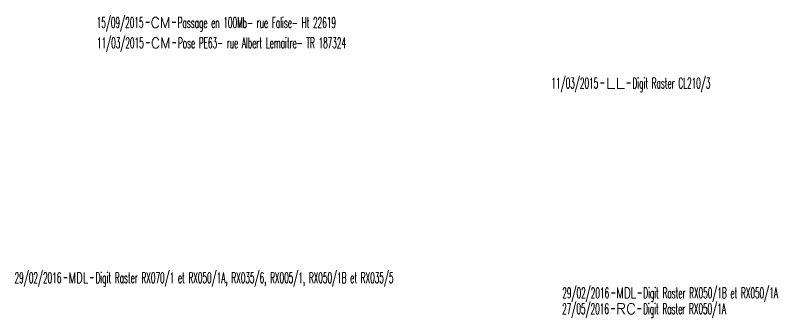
# Model space of a CAD drawing. Header units: millimetres. Extents: x 150994 to 151987, y 125997 to 127005.
# Drawn here: x 151435.5 to 151542.3, y 126727.8 to 126770.3 of the extents above; entities that cross this region are included whole.
import ezdxf
from ezdxf.enums import TextEntityAlignment as Align

# ---------------------------------------------------------------- set-up
doc = ezdxf.new("R2010")
doc.units = ezdxf.units.MM
doc.layers.get('0').update_dxf_attribs({"linetype": 'CONTINUOUS'})
doc.layers.add('L_910', color=7, linetype='CONTINUOUS')
doc.styles.get("Standard").update_dxf_attribs({"font": 'romans.shx', "width": 0.85})

# ---------------------------------------------------------------- blocks, each defined once
blk = doc.blocks.new('GIS_MODF')
at = {"color": 0, "linetype": 'Continuous', "flags": 128}
for points in [[(-2.18, -0.01), (-1.68, -0.01)], [(1.52, -0.01), (2.02, -0.01)]]:
    blk.add_lwpolyline(points, dxfattribs=at)
at = {"color": 0, "linetype": 'Continuous', "width": 0.5}
blk.add_attdef('DATE', text='', height=1.5, dxfattribs=at).set_placement((-2.5, -0.8), align=Align.RIGHT)
at = {"color": 0, "linetype": 'Continuous', "width": 1.771291}
blk.add_attdef('USER', text='', height=1.5, dxfattribs=at).set_placement((-1.51, -0.8), (1.28, -0.8), align=Align.FIT)
at = {"color": 0, "linetype": 'Continuous', "width": 0.5}
blk.add_attdef('DESC', (2.29, -0.8), '', height=1.5, dxfattribs=at)

msp = doc.modelspace()

# ---------------------------------------------------------------- block references
at = {"layer": 'L_910'}
ref = msp.add_blockref('GIS_MODF', (151455.96, 126769.29), dxfattribs=at)
ref.add_attrib('DATE', '15/09/2015', dxfattribs={"layer": '0', "color": 0, "linetype": 'Continuous', "height": 1.5, "width": 0.5}).set_placement((151453.46, 126768.49), align=Align.RIGHT)
ref.add_attrib('USER', 'CM', dxfattribs={"layer": '0', "color": 0, "linetype": 'Continuous', "height": 1.5, "width": 0.950449}).set_placement((151454.45, 126768.49), (151457.24, 126768.49), align=Align.FIT)
ref.add_attrib('DESC', 'Passage en 100Mb- rue Falise- Ht 22619', (151458.25, 126768.49), dxfattribs={"layer": '0', "color": 0, "linetype": 'Continuous', "height": 1.5, "width": 0.5})
ref = msp.add_blockref('GIS_MODF', (151455.99, 126766.45), dxfattribs=at)
ref.add_attrib('DATE', '11/03/2015', dxfattribs={"layer": '0', "color": 0, "linetype": 'Continuous', "height": 1.5, "width": 0.5}).set_placement((151453.49, 126765.65), align=Align.RIGHT)
ref.add_attrib('USER', 'CM', dxfattribs={"layer": '0', "color": 0, "linetype": 'Continuous', "height": 1.5, "width": 0.950449}).set_placement((151454.48, 126765.65), (151457.27, 126765.65), align=Align.FIT)
ref.add_attrib('DESC', 'Pose PE63- rue Albert Lemaitre- TR 187324', (151458.28, 126765.65), dxfattribs={"layer": '0', "color": 0, "linetype": 'Continuous', "height": 1.5, "width": 0.5})
ref = msp.add_blockref('GIS_MODF', (151519.68, 126760.8), dxfattribs=at)
ref.add_attrib('DATE', '11/03/2015', dxfattribs={"layer": '0', "color": 0, "linetype": 'Continuous', "height": 1.5, "width": 0.5}).set_placement((151517.18, 126760), align=Align.RIGHT)
ref.add_attrib('USER', 'LL', dxfattribs={"layer": '0', "color": 0, "linetype": 'Continuous', "height": 1.5, "width": 1.180861}).set_placement((151518.17, 126760), (151520.96, 126760), align=Align.FIT)
ref.add_attrib('DESC', 'Digit Raster CL210/3', (151521.97, 126760), dxfattribs={"layer": '0', "color": 0, "linetype": 'Continuous', "height": 1.5, "width": 0.5})
ref = msp.add_blockref('GIS_MODF', (151444.45, 126733.5), dxfattribs=at)
ref.add_attrib('DATE', '29/02/2016', dxfattribs={"layer": '0', "color": 0, "linetype": 'Continuous', "height": 1.5, "width": 0.5}).set_placement((151441.95, 126732.7), align=Align.RIGHT)
ref.add_attrib('USER', 'MDL', dxfattribs={"layer": '0', "color": 0, "linetype": 'Continuous', "height": 1.5, "width": 0.638826}).set_placement((151442.94, 126732.7), (151445.72, 126732.7), align=Align.FIT)
ref.add_attrib('DESC', 'Digit Raster RX070/1 et RX050/1A, RX035/6, RX005/1, RX050/1B et RX035/5', (151446.74, 126732.7), dxfattribs={"layer": '0', "color": 0, "linetype": 'Continuous', "height": 1.5, "width": 0.5})
ref = msp.add_blockref('GIS_MODF', (151521.21, 126731.35), dxfattribs=at)
ref.add_attrib('DATE', '29/02/2016', dxfattribs={"layer": '0', "color": 0, "linetype": 'Continuous', "height": 1.5, "width": 0.5}).set_placement((151518.7, 126730.56), align=Align.RIGHT)
ref.add_attrib('USER', 'MDL', dxfattribs={"layer": '0', "color": 0, "linetype": 'Continuous', "height": 1.5, "width": 0.638826}).set_placement((151519.7, 126730.56), (151522.48, 126730.56), align=Align.FIT)
ref.add_attrib('DESC', 'Digit Raster RX050/1B et RX050/1A', (151523.49, 126730.56), dxfattribs={"layer": '0', "color": 0, "linetype": 'Continuous', "height": 1.5, "width": 0.5})
ref = msp.add_blockref('GIS_MODF', (151521.18, 126729.12), dxfattribs=at)
ref.add_attrib('DATE', '27/05/2016', dxfattribs={"layer": '0', "color": 0, "linetype": 'Continuous', "height": 1.5, "width": 0.5}).set_placement((151518.68, 126728.33), align=Align.RIGHT)
ref.add_attrib('USER', 'RC', dxfattribs={"layer": '0', "color": 0, "linetype": 'Continuous', "height": 1.5, "width": 0.99919}).set_placement((151519.67, 126728.33), (151522.46, 126728.33), align=Align.FIT)
ref.add_attrib('DESC', 'Digit Raster RX050/1A', (151523.47, 126728.33), dxfattribs={"layer": '0', "color": 0, "linetype": 'Continuous', "height": 1.5, "width": 0.5})

doc.saveas('drawing.dxf')
